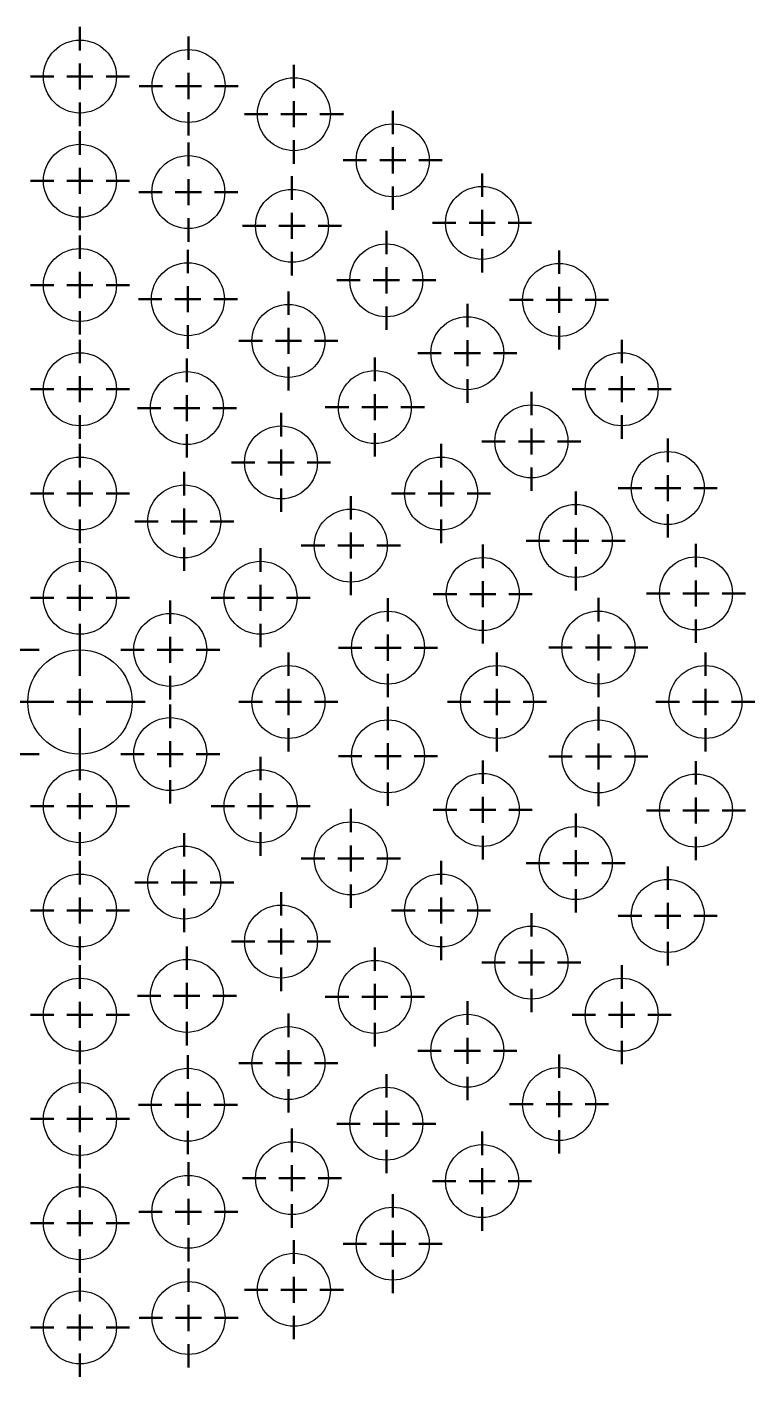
# Model space of a CAD drawing. Header units: millimetres. Extents: x 10 to 1179, y 5 to 836.
# Drawn here: x 206.8 to 346.4, y 163.7 to 422.7 of the extents above; entities that cross this region are included whole.
import ezdxf

# ---------------------------------------------------------------- set-up
doc = ezdxf.new("R2010")
doc.units = ezdxf.units.MM
doc.layers.add('SLD-0', color=179, linetype='Continuous', lineweight=50)

# ---------------------------------------------------------------- blocks, each defined once
blk = doc.blocks.new('SW_CENTERMARKSYMBOL_128')
at = {"layer": 'SLD-0', "color": 0}
for p, q in [((0, 5), (0, 12.5)), ((-5, 0), (-12.5, 0)), ((0, 0), (-2.5, 0)), ((0, 0), (0, 2.5)), ((0, 0), (0, -2.5)), ((0, 0), (2.5, 0)), ((5, 0), (12.5, 0)), ((0, -5), (0, -12.5))]:
    blk.add_line(p, q, dxfattribs=at)
blk = doc.blocks.new('SW_CENTERMARKSYMBOL_129')
at = {"layer": 'SLD-0', "color": 0}
for p, q in [((0, 5), (0, 9.5)), ((0, 0), (-2.5, 0)), ((0, 0), (0, 2.5)), ((0, 0), (0, -2.5)), ((0, 0), (2.5, 0)), ((5, 0), (9.5, 0)), ((-5, 0), (-9.5, 0)), ((0, -5), (0, -9.5))]:
    blk.add_line(p, q, dxfattribs=at)
blk = doc.blocks.new('SW_CENTERMARKSYMBOL_130')
at = {"layer": 'SLD-0', "color": 0}
for p, q in [((0, 5), (0, 9.5)), ((0, 0), (-2.5, 0)), ((0, 0), (0, 2.5)), ((0, 0), (0, -2.5)), ((0, 0), (2.5, 0)), ((5, 0), (9.5, 0)), ((-5, 0), (-9.5, 0)), ((0, -5), (0, -9.5))]:
    blk.add_line(p, q, dxfattribs=at)
blk = doc.blocks.new('SW_CENTERMARKSYMBOL_131')
at = {"layer": 'SLD-0', "color": 0}
for p, q in [((0, 5), (0, 9.5)), ((-5, 0), (-9.5, 0)), ((0, 0), (-2.5, 0)), ((0, 0), (0, 2.5)), ((0, 0), (0, -2.5)), ((0, 0), (2.5, 0)), ((5, 0), (9.5, 0)), ((0, -5), (0, -9.5))]:
    blk.add_line(p, q, dxfattribs=at)
blk = doc.blocks.new('SW_CENTERMARKSYMBOL_132')
at = {"layer": 'SLD-0', "color": 0}
for p, q in [((0, 5), (0, 9.5)), ((0, 0), (-2.5, 0)), ((0, 0), (0, 2.5)), ((0, 0), (0, -2.5)), ((0, 0), (2.5, 0)), ((5, 0), (9.5, 0)), ((-5, 0), (-9.5, 0)), ((0, -5), (0, -9.5))]:
    blk.add_line(p, q, dxfattribs=at)
blk = doc.blocks.new('SW_CENTERMARKSYMBOL_133')
at = {"layer": 'SLD-0', "color": 0}
for p, q in [((0, 5), (0, 9.5)), ((-5, 0), (-9.5, 0)), ((0, 0), (-2.5, 0)), ((0, 0), (0, 2.5)), ((0, 0), (0, -2.5)), ((0, 0), (2.5, 0)), ((5, 0), (9.5, 0)), ((0, -5), (0, -9.5))]:
    blk.add_line(p, q, dxfattribs=at)
blk = doc.blocks.new('SW_CENTERMARKSYMBOL_134')
at = {"layer": 'SLD-0', "color": 0}
for p, q in [((0, 5), (0, 9.5)), ((0, 0), (-2.5, 0)), ((0, 0), (0, 2.5)), ((0, 0), (0, -2.5)), ((0, 0), (2.5, 0)), ((5, 0), (9.5, 0)), ((-5, 0), (-9.5, 0)), ((0, -5), (0, -9.5))]:
    blk.add_line(p, q, dxfattribs=at)
blk = doc.blocks.new('SW_CENTERMARKSYMBOL_135')
at = {"layer": 'SLD-0', "color": 0}
for p, q in [((0, 5), (0, 9.5)), ((0, 0), (-2.5, 0)), ((0, 0), (0, 2.5)), ((0, 0), (0, -2.5)), ((0, 0), (2.5, 0)), ((5, 0), (9.5, 0)), ((-5, 0), (-9.5, 0)), ((0, -5), (0, -9.5))]:
    blk.add_line(p, q, dxfattribs=at)
blk = doc.blocks.new('SW_CENTERMARKSYMBOL_136')
at = {"layer": 'SLD-0', "color": 0}
for p, q in [((0, 5), (0, 9.5)), ((-5, 0), (-9.5, 0)), ((0, 0), (-2.5, 0)), ((0, 0), (0, 2.5)), ((0, 0), (0, -2.5)), ((0, 0), (2.5, 0)), ((5, 0), (9.5, 0)), ((0, -5), (0, -9.5))]:
    blk.add_line(p, q, dxfattribs=at)
blk = doc.blocks.new('SW_CENTERMARKSYMBOL_137')
at = {"layer": 'SLD-0', "color": 0}
for p, q in [((0, 5), (0, 9.5)), ((-5, 0), (-9.5, 0)), ((0, 0), (-2.5, 0)), ((0, 0), (0, 2.5)), ((0, 0), (0, -2.5)), ((0, 0), (2.5, 0)), ((5, 0), (9.5, 0)), ((0, -5), (0, -9.5))]:
    blk.add_line(p, q, dxfattribs=at)
blk = doc.blocks.new('SW_CENTERMARKSYMBOL_138')
at = {"layer": 'SLD-0', "color": 0}
for p, q in [((0, 5), (0, 9.5)), ((-5, 0), (-9.5, 0)), ((0, 0), (-2.5, 0)), ((0, 0), (0, 2.5)), ((0, 0), (0, -2.5)), ((0, 0), (2.5, 0)), ((5, 0), (9.5, 0)), ((0, -5), (0, -9.5))]:
    blk.add_line(p, q, dxfattribs=at)
blk = doc.blocks.new('SW_CENTERMARKSYMBOL_139')
at = {"layer": 'SLD-0', "color": 0}
for p, q in [((0, 5), (0, 9.5)), ((-5, 0), (-9.5, 0)), ((0, 0), (-2.5, 0)), ((0, 0), (0, 2.5)), ((0, 0), (0, -2.5)), ((0, 0), (2.5, 0)), ((5, 0), (9.5, 0)), ((0, -5), (0, -9.5))]:
    blk.add_line(p, q, dxfattribs=at)
blk = doc.blocks.new('SW_CENTERMARKSYMBOL_140')
at = {"layer": 'SLD-0', "color": 0}
for p, q in [((0, 5), (0, 9.5)), ((-5, 0), (-9.5, 0)), ((0, 0), (-2.5, 0)), ((0, 0), (0, 2.5)), ((0, 0), (0, -2.5)), ((0, 0), (2.5, 0)), ((5, 0), (9.5, 0)), ((0, -5), (0, -9.5))]:
    blk.add_line(p, q, dxfattribs=at)
blk = doc.blocks.new('SW_CENTERMARKSYMBOL_141')
at = {"layer": 'SLD-0', "color": 0}
for p, q in [((0, 5), (0, 9.5)), ((-5, 0), (-9.5, 0)), ((0, 0), (-2.5, 0)), ((0, 0), (0, 2.5)), ((0, 0), (0, -2.5)), ((0, 0), (2.5, 0)), ((5, 0), (9.5, 0)), ((0, -5), (0, -9.5))]:
    blk.add_line(p, q, dxfattribs=at)
blk = doc.blocks.new('SW_CENTERMARKSYMBOL_142')
at = {"layer": 'SLD-0', "color": 0}
for p, q in [((0, 5), (0, 9.5)), ((0, 0), (-2.5, 0)), ((0, 0), (0, 2.5)), ((0, 0), (0, -2.5)), ((0, 0), (2.5, 0)), ((5, 0), (9.5, 0)), ((-5, 0), (-9.5, 0)), ((0, -5), (0, -9.5))]:
    blk.add_line(p, q, dxfattribs=at)
blk = doc.blocks.new('SW_CENTERMARKSYMBOL_143')
at = {"layer": 'SLD-0', "color": 0}
for p, q in [((0, 5), (0, 9.5)), ((-5, 0), (-9.5, 0)), ((0, 0), (-2.5, 0)), ((0, 0), (0, 2.5)), ((0, 0), (0, -2.5)), ((0, 0), (2.5, 0)), ((5, 0), (9.5, 0)), ((0, -5), (0, -9.5))]:
    blk.add_line(p, q, dxfattribs=at)
blk = doc.blocks.new('SW_CENTERMARKSYMBOL_144')
at = {"layer": 'SLD-0', "color": 0}
for p, q in [((0, 5), (0, 9.5)), ((-5, 0), (-9.5, 0)), ((0, 0), (-2.5, 0)), ((0, 0), (0, 2.5)), ((0, 0), (0, -2.5)), ((0, 0), (2.5, 0)), ((5, 0), (9.5, 0)), ((0, -5), (0, -9.5))]:
    blk.add_line(p, q, dxfattribs=at)
blk = doc.blocks.new('SW_CENTERMARKSYMBOL_145')
at = {"layer": 'SLD-0', "color": 0}
for p, q in [((0, 5), (0, 9.5)), ((-5, 0), (-9.5, 0)), ((0, 0), (-2.5, 0)), ((0, 0), (0, 2.5)), ((0, 0), (0, -2.5)), ((0, 0), (2.5, 0)), ((5, 0), (9.5, 0)), ((0, -5), (0, -9.5))]:
    blk.add_line(p, q, dxfattribs=at)
blk = doc.blocks.new('SW_CENTERMARKSYMBOL_151')
at = {"layer": 'SLD-0', "color": 0}
for p, q in [((0, 5), (0, 9.5)), ((-5, 0), (-9.5, 0)), ((0, 0), (-2.5, 0)), ((0, 0), (0, 2.5)), ((0, 0), (0, -2.5)), ((0, 0), (2.5, 0)), ((5, 0), (9.5, 0)), ((0, -5), (0, -9.5))]:
    blk.add_line(p, q, dxfattribs=at)
blk = doc.blocks.new('SW_CENTERMARKSYMBOL_152')
at = {"layer": 'SLD-0', "color": 0}
for p, q in [((0, 5), (0, 9.5)), ((0, 0), (-2.5, 0)), ((0, 0), (0, 2.5)), ((0, 0), (0, -2.5)), ((0, 0), (2.5, 0)), ((5, 0), (9.5, 0)), ((-5, 0), (-9.5, 0)), ((0, -5), (0, -9.5))]:
    blk.add_line(p, q, dxfattribs=at)
blk = doc.blocks.new('SW_CENTERMARKSYMBOL_153')
at = {"layer": 'SLD-0', "color": 0}
for p, q in [((0, 5), (0, 9.5)), ((-5, 0), (-9.5, 0)), ((0, 0), (-2.5, 0)), ((0, 0), (0, 2.5)), ((0, 0), (0, -2.5)), ((0, 0), (2.5, 0)), ((5, 0), (9.5, 0)), ((0, -5), (0, -9.5))]:
    blk.add_line(p, q, dxfattribs=at)
blk = doc.blocks.new('SW_CENTERMARKSYMBOL_154')
at = {"layer": 'SLD-0', "color": 0}
for p, q in [((0, 5), (0, 9.5)), ((-5, 0), (-9.5, 0)), ((0, 0), (-2.5, 0)), ((0, 0), (0, 2.5)), ((0, 0), (0, -2.5)), ((0, 0), (2.5, 0)), ((5, 0), (9.5, 0)), ((0, -5), (0, -9.5))]:
    blk.add_line(p, q, dxfattribs=at)
blk = doc.blocks.new('SW_CENTERMARKSYMBOL_155')
at = {"layer": 'SLD-0', "color": 0}
for p, q in [((0, 5), (0, 9.5)), ((-5, 0), (-9.5, 0)), ((0, 0), (-2.5, 0)), ((0, 0), (0, 2.5)), ((0, 0), (0, -2.5)), ((0, 0), (2.5, 0)), ((5, 0), (9.5, 0)), ((0, -5), (0, -9.5))]:
    blk.add_line(p, q, dxfattribs=at)
blk = doc.blocks.new('SW_CENTERMARKSYMBOL_156')
at = {"layer": 'SLD-0', "color": 0}
for p, q in [((0, 5), (0, 9.5)), ((-5, 0), (-9.5, 0)), ((0, 0), (-2.5, 0)), ((0, 0), (0, 2.5)), ((0, 0), (0, -2.5)), ((0, 0), (2.5, 0)), ((5, 0), (9.5, 0)), ((0, -5), (0, -9.5))]:
    blk.add_line(p, q, dxfattribs=at)
blk = doc.blocks.new('SW_CENTERMARKSYMBOL_157')
at = {"layer": 'SLD-0', "color": 0}
for p, q in [((0, 5), (0, 9.5)), ((0, 0), (-2.5, 0)), ((0, 0), (0, 2.5)), ((0, 0), (0, -2.5)), ((0, 0), (2.5, 0)), ((5, 0), (9.5, 0)), ((-5, 0), (-9.5, 0)), ((0, -5), (0, -9.5))]:
    blk.add_line(p, q, dxfattribs=at)
blk = doc.blocks.new('SW_CENTERMARKSYMBOL_158')
at = {"layer": 'SLD-0', "color": 0}
for p, q in [((0, 5), (0, 9.5)), ((-5, 0), (-9.5, 0)), ((0, 0), (-2.5, 0)), ((0, 0), (0, 2.5)), ((0, 0), (0, -2.5)), ((0, 0), (2.5, 0)), ((5, 0), (9.5, 0)), ((0, -5), (0, -9.5))]:
    blk.add_line(p, q, dxfattribs=at)
blk = doc.blocks.new('SW_CENTERMARKSYMBOL_159')
at = {"layer": 'SLD-0', "color": 0}
for p, q in [((0, 5), (0, 9.5)), ((0, 0), (-2.5, 0)), ((0, 0), (0, 2.5)), ((0, 0), (0, -2.5)), ((0, 0), (2.5, 0)), ((5, 0), (9.5, 0)), ((-5, 0), (-9.5, 0)), ((0, -5), (0, -9.5))]:
    blk.add_line(p, q, dxfattribs=at)
blk = doc.blocks.new('SW_CENTERMARKSYMBOL_168')
at = {"layer": 'SLD-0', "color": 0}
for p, q in [((0, 5), (0, 9.5)), ((0, 0), (-2.5, 0)), ((0, 0), (0, 2.5)), ((0, 0), (0, -2.5)), ((0, 0), (2.5, 0)), ((5, 0), (9.5, 0)), ((-5, 0), (-9.5, 0)), ((0, -5), (0, -9.5))]:
    blk.add_line(p, q, dxfattribs=at)
blk = doc.blocks.new('SW_CENTERMARKSYMBOL_169')
at = {"layer": 'SLD-0', "color": 0}
for p, q in [((0, 5), (0, 9.5)), ((-5, 0), (-9.5, 0)), ((0, 0), (-2.5, 0)), ((0, 0), (0, 2.5)), ((0, 0), (0, -2.5)), ((0, 0), (2.5, 0)), ((5, 0), (9.5, 0)), ((0, -5), (0, -9.5))]:
    blk.add_line(p, q, dxfattribs=at)
blk = doc.blocks.new('SW_CENTERMARKSYMBOL_170')
at = {"layer": 'SLD-0', "color": 0}
for p, q in [((0, 5), (0, 9.5)), ((0, 0), (-2.5, 0)), ((0, 0), (0, 2.5)), ((0, 0), (0, -2.5)), ((0, 0), (2.5, 0)), ((5, 0), (9.5, 0)), ((-5, 0), (-9.5, 0)), ((0, -5), (0, -9.5))]:
    blk.add_line(p, q, dxfattribs=at)
blk = doc.blocks.new('SW_CENTERMARKSYMBOL_171')
at = {"layer": 'SLD-0', "color": 0}
for p, q in [((0, 5), (0, 9.5)), ((0, 0), (-2.5, 0)), ((0, 0), (0, 2.5)), ((0, 0), (0, -2.5)), ((0, 0), (2.5, 0)), ((5, 0), (9.5, 0)), ((-5, 0), (-9.5, 0)), ((0, -5), (0, -9.5))]:
    blk.add_line(p, q, dxfattribs=at)
blk = doc.blocks.new('SW_CENTERMARKSYMBOL_172')
at = {"layer": 'SLD-0', "color": 0}
for p, q in [((0, 5), (0, 9.5)), ((0, 0), (-2.5, 0)), ((0, 0), (0, 2.5)), ((0, 0), (0, -2.5)), ((0, 0), (2.5, 0)), ((5, 0), (9.5, 0)), ((-5, 0), (-9.5, 0)), ((0, -5), (0, -9.5))]:
    blk.add_line(p, q, dxfattribs=at)
blk = doc.blocks.new('SW_CENTERMARKSYMBOL_173')
at = {"layer": 'SLD-0', "color": 0}
for p, q in [((0, 5), (0, 9.5)), ((-5, 0), (-9.5, 0)), ((0, 0), (-2.5, 0)), ((0, 0), (0, 2.5)), ((0, 0), (0, -2.5)), ((0, 0), (2.5, 0)), ((5, 0), (9.5, 0)), ((0, -5), (0, -9.5))]:
    blk.add_line(p, q, dxfattribs=at)
blk = doc.blocks.new('SW_CENTERMARKSYMBOL_174')
at = {"layer": 'SLD-0', "color": 0}
for p, q in [((0, 5), (0, 9.5)), ((0, 0), (-2.5, 0)), ((0, 0), (0, 2.5)), ((0, 0), (0, -2.5)), ((0, 0), (2.5, 0)), ((5, 0), (9.5, 0)), ((-5, 0), (-9.5, 0)), ((0, -5), (0, -9.5))]:
    blk.add_line(p, q, dxfattribs=at)
blk = doc.blocks.new('SW_CENTERMARKSYMBOL_175')
at = {"layer": 'SLD-0', "color": 0}
for p, q in [((0, 5), (0, 9.5)), ((0, 0), (-2.5, 0)), ((0, 0), (0, 2.5)), ((0, 0), (0, -2.5)), ((0, 0), (2.5, 0)), ((5, 0), (9.5, 0)), ((-5, 0), (-9.5, 0)), ((0, -5), (0, -9.5))]:
    blk.add_line(p, q, dxfattribs=at)
blk = doc.blocks.new('SW_CENTERMARKSYMBOL_176')
at = {"layer": 'SLD-0', "color": 0}
for p, q in [((0, 5), (0, 9.5)), ((0, 0), (-2.5, 0)), ((0, 0), (0, 2.5)), ((0, 0), (0, -2.5)), ((0, 0), (2.5, 0)), ((5, 0), (9.5, 0)), ((-5, 0), (-9.5, 0)), ((0, -5), (0, -9.5))]:
    blk.add_line(p, q, dxfattribs=at)
blk = doc.blocks.new('SW_CENTERMARKSYMBOL_177')
at = {"layer": 'SLD-0', "color": 0}
for p, q in [((0, 5), (0, 9.5)), ((0, 0), (-2.5, 0)), ((0, 0), (0, 2.5)), ((0, 0), (0, -2.5)), ((0, 0), (2.5, 0)), ((5, 0), (9.5, 0)), ((-5, 0), (-9.5, 0)), ((0, -5), (0, -9.5))]:
    blk.add_line(p, q, dxfattribs=at)
blk = doc.blocks.new('SW_CENTERMARKSYMBOL_178')
at = {"layer": 'SLD-0', "color": 0}
for p, q in [((0, 5), (0, 9.5)), ((-5, 0), (-9.5, 0)), ((0, 0), (-2.5, 0)), ((0, 0), (0, 2.5)), ((0, 0), (0, -2.5)), ((0, 0), (2.5, 0)), ((5, 0), (9.5, 0)), ((0, -5), (0, -9.5))]:
    blk.add_line(p, q, dxfattribs=at)
blk = doc.blocks.new('SW_CENTERMARKSYMBOL_179')
at = {"layer": 'SLD-0', "color": 0}
for p, q in [((0, 5), (0, 9.5)), ((0, 0), (-2.5, 0)), ((0, 0), (0, 2.5)), ((0, 0), (0, -2.5)), ((0, 0), (2.5, 0)), ((5, 0), (9.5, 0)), ((-5, 0), (-9.5, 0)), ((0, -5), (0, -9.5))]:
    blk.add_line(p, q, dxfattribs=at)
blk = doc.blocks.new('SW_CENTERMARKSYMBOL_191')
at = {"layer": 'SLD-0', "color": 0}
for p, q in [((0, 5), (0, 9.5)), ((0, 0), (-2.5, 0)), ((0, 0), (0, 2.5)), ((0, 0), (0, -2.5)), ((0, 0), (2.5, 0)), ((5, 0), (9.5, 0)), ((-5, 0), (-9.5, 0)), ((0, -5), (0, -9.5))]:
    blk.add_line(p, q, dxfattribs=at)
blk = doc.blocks.new('SW_CENTERMARKSYMBOL_192')
at = {"layer": 'SLD-0', "color": 0}
for p, q in [((0, 5), (0, 9.5)), ((-5, 0), (-9.5, 0)), ((0, 0), (-2.5, 0)), ((0, 0), (0, 2.5)), ((0, 0), (0, -2.5)), ((0, 0), (2.5, 0)), ((5, 0), (9.5, 0)), ((0, -5), (0, -9.5))]:
    blk.add_line(p, q, dxfattribs=at)
blk = doc.blocks.new('SW_CENTERMARKSYMBOL_193')
at = {"layer": 'SLD-0', "color": 0}
for p, q in [((0, 5), (0, 9.5)), ((-5, 0), (-9.5, 0)), ((0, 0), (-2.5, 0)), ((0, 0), (0, 2.5)), ((0, 0), (0, -2.5)), ((0, 0), (2.5, 0)), ((5, 0), (9.5, 0)), ((0, -5), (0, -9.5))]:
    blk.add_line(p, q, dxfattribs=at)
blk = doc.blocks.new('SW_CENTERMARKSYMBOL_194')
at = {"layer": 'SLD-0', "color": 0}
for p, q in [((0, 5), (0, 9.5)), ((0, 0), (-2.5, 0)), ((0, 0), (0, 2.5)), ((0, 0), (0, -2.5)), ((0, 0), (2.5, 0)), ((5, 0), (9.5, 0)), ((-5, 0), (-9.5, 0)), ((0, -5), (0, -9.5))]:
    blk.add_line(p, q, dxfattribs=at)
blk = doc.blocks.new('SW_CENTERMARKSYMBOL_195')
at = {"layer": 'SLD-0', "color": 0}
for p, q in [((0, 5), (0, 9.5)), ((0, 0), (-2.5, 0)), ((0, 0), (0, 2.5)), ((0, 0), (0, -2.5)), ((0, 0), (2.5, 0)), ((5, 0), (9.5, 0)), ((-5, 0), (-9.5, 0)), ((0, -5), (0, -9.5))]:
    blk.add_line(p, q, dxfattribs=at)
blk = doc.blocks.new('SW_CENTERMARKSYMBOL_196')
at = {"layer": 'SLD-0', "color": 0}
for p, q in [((0, 5), (0, 9.5)), ((0, 0), (-2.5, 0)), ((0, 0), (0, 2.5)), ((0, 0), (0, -2.5)), ((0, 0), (2.5, 0)), ((5, 0), (9.5, 0)), ((-5, 0), (-9.5, 0)), ((0, -5), (0, -9.5))]:
    blk.add_line(p, q, dxfattribs=at)
blk = doc.blocks.new('SW_CENTERMARKSYMBOL_197')
at = {"layer": 'SLD-0', "color": 0}
for p, q in [((0, 5), (0, 9.5)), ((-5, 0), (-9.5, 0)), ((0, 0), (-2.5, 0)), ((0, 0), (0, 2.5)), ((0, 0), (0, -2.5)), ((0, 0), (2.5, 0)), ((5, 0), (9.5, 0)), ((0, -5), (0, -9.5))]:
    blk.add_line(p, q, dxfattribs=at)
blk = doc.blocks.new('SW_CENTERMARKSYMBOL_198')
at = {"layer": 'SLD-0', "color": 0}
for p, q in [((0, 5), (0, 9.5)), ((-5, 0), (-9.5, 0)), ((0, 0), (-2.5, 0)), ((0, 0), (0, 2.5)), ((0, 0), (0, -2.5)), ((0, 0), (2.5, 0)), ((5, 0), (9.5, 0)), ((0, -5), (0, -9.5))]:
    blk.add_line(p, q, dxfattribs=at)
blk = doc.blocks.new('SW_CENTERMARKSYMBOL_199')
at = {"layer": 'SLD-0', "color": 0}
for p, q in [((0, 5), (0, 9.5)), ((-5, 0), (-9.5, 0)), ((0, 0), (-2.5, 0)), ((0, 0), (0, 2.5)), ((0, 0), (0, -2.5)), ((0, 0), (2.5, 0)), ((5, 0), (9.5, 0)), ((0, -5), (0, -9.5))]:
    blk.add_line(p, q, dxfattribs=at)
blk = doc.blocks.new('SW_CENTERMARKSYMBOL_200')
at = {"layer": 'SLD-0', "color": 0}
for p, q in [((0, 5), (0, 9.5)), ((0, 0), (-2.5, 0)), ((0, 0), (0, 2.5)), ((0, 0), (0, -2.5)), ((0, 0), (2.5, 0)), ((5, 0), (9.5, 0)), ((-5, 0), (-9.5, 0)), ((0, -5), (0, -9.5))]:
    blk.add_line(p, q, dxfattribs=at)
blk = doc.blocks.new('SW_CENTERMARKSYMBOL_201')
at = {"layer": 'SLD-0', "color": 0}
for p, q in [((0, 5), (0, 9.5)), ((-5, 0), (-9.5, 0)), ((0, 0), (-2.5, 0)), ((0, 0), (0, 2.5)), ((0, 0), (0, -2.5)), ((0, 0), (2.5, 0)), ((5, 0), (9.5, 0)), ((0, -5), (0, -9.5))]:
    blk.add_line(p, q, dxfattribs=at)
blk = doc.blocks.new('SW_CENTERMARKSYMBOL_202')
at = {"layer": 'SLD-0', "color": 0}
for p, q in [((0, 5), (0, 9.5)), ((-5, 0), (-9.5, 0)), ((0, 0), (-2.5, 0)), ((0, 0), (0, 2.5)), ((0, 0), (0, -2.5)), ((0, 0), (2.5, 0)), ((5, 0), (9.5, 0)), ((0, -5), (0, -9.5))]:
    blk.add_line(p, q, dxfattribs=at)
blk = doc.blocks.new('SW_CENTERMARKSYMBOL_203')
at = {"layer": 'SLD-0', "color": 0}
for p, q in [((0, 5), (0, 9.5)), ((-5, 0), (-9.5, 0)), ((0, 0), (-2.5, 0)), ((0, 0), (0, 2.5)), ((0, 0), (0, -2.5)), ((0, 0), (2.5, 0)), ((5, 0), (9.5, 0)), ((0, -5), (0, -9.5))]:
    blk.add_line(p, q, dxfattribs=at)
blk = doc.blocks.new('SW_CENTERMARKSYMBOL_204')
at = {"layer": 'SLD-0', "color": 0}
for p, q in [((0, 5), (0, 9.5)), ((0, 0), (-2.5, 0)), ((0, 0), (0, 2.5)), ((0, 0), (0, -2.5)), ((0, 0), (2.5, 0)), ((5, 0), (9.5, 0)), ((-5, 0), (-9.5, 0)), ((0, -5), (0, -9.5))]:
    blk.add_line(p, q, dxfattribs=at)
blk = doc.blocks.new('SW_CENTERMARKSYMBOL_205')
at = {"layer": 'SLD-0', "color": 0}
for p, q in [((0, 5), (0, 9.5)), ((-5, 0), (-9.5, 0)), ((0, 0), (-2.5, 0)), ((0, 0), (0, 2.5)), ((0, 0), (0, -2.5)), ((0, 0), (2.5, 0)), ((5, 0), (9.5, 0)), ((0, -5), (0, -9.5))]:
    blk.add_line(p, q, dxfattribs=at)
blk = doc.blocks.new('SW_CENTERMARKSYMBOL_220')
at = {"layer": 'SLD-0', "color": 0}
for p, q in [((0, 5), (0, 9.5)), ((0, 0), (-2.5, 0)), ((0, 0), (0, 2.5)), ((0, 0), (0, -2.5)), ((0, 0), (2.5, 0)), ((5, 0), (9.5, 0)), ((-5, 0), (-9.5, 0)), ((0, -5), (0, -9.5))]:
    blk.add_line(p, q, dxfattribs=at)
blk = doc.blocks.new('SW_CENTERMARKSYMBOL_221')
at = {"layer": 'SLD-0', "color": 0}
for p, q in [((0, 5), (0, 9.5)), ((0, 0), (-2.5, 0)), ((0, 0), (0, 2.5)), ((0, 0), (0, -2.5)), ((0, 0), (2.5, 0)), ((5, 0), (9.5, 0)), ((-5, 0), (-9.5, 0)), ((0, -5), (0, -9.5))]:
    blk.add_line(p, q, dxfattribs=at)
blk = doc.blocks.new('SW_CENTERMARKSYMBOL_222')
at = {"layer": 'SLD-0', "color": 0}
for p, q in [((0, 5), (0, 9.5)), ((-5, 0), (-9.5, 0)), ((0, 0), (-2.5, 0)), ((0, 0), (0, 2.5)), ((0, 0), (0, -2.5)), ((0, 0), (2.5, 0)), ((5, 0), (9.5, 0)), ((0, -5), (0, -9.5))]:
    blk.add_line(p, q, dxfattribs=at)
blk = doc.blocks.new('SW_CENTERMARKSYMBOL_223')
at = {"layer": 'SLD-0', "color": 0}
for p, q in [((0, 5), (0, 9.5)), ((-5, 0), (-9.5, 0)), ((0, 0), (-2.5, 0)), ((0, 0), (0, 2.5)), ((0, 0), (0, -2.5)), ((0, 0), (2.5, 0)), ((5, 0), (9.5, 0)), ((0, -5), (0, -9.5))]:
    blk.add_line(p, q, dxfattribs=at)
blk = doc.blocks.new('SW_CENTERMARKSYMBOL_224')
at = {"layer": 'SLD-0', "color": 0}
for p, q in [((0, 5), (0, 9.5)), ((0, 0), (-2.5, 0)), ((0, 0), (0, 2.5)), ((0, 0), (0, -2.5)), ((0, 0), (2.5, 0)), ((5, 0), (9.5, 0)), ((-5, 0), (-9.5, 0)), ((0, -5), (0, -9.5))]:
    blk.add_line(p, q, dxfattribs=at)
blk = doc.blocks.new('SW_CENTERMARKSYMBOL_225')
at = {"layer": 'SLD-0', "color": 0}
for p, q in [((0, 5), (0, 9.5)), ((0, 0), (-2.5, 0)), ((0, 0), (0, 2.5)), ((0, 0), (0, -2.5)), ((0, 0), (2.5, 0)), ((5, 0), (9.5, 0)), ((-5, 0), (-9.5, 0)), ((0, -5), (0, -9.5))]:
    blk.add_line(p, q, dxfattribs=at)
blk = doc.blocks.new('SW_CENTERMARKSYMBOL_226')
at = {"layer": 'SLD-0', "color": 0}
for p, q in [((0, 5), (0, 9.5)), ((-5, 0), (-9.5, 0)), ((0, 0), (-2.5, 0)), ((0, 0), (0, 2.5)), ((0, 0), (0, -2.5)), ((0, 0), (2.5, 0)), ((5, 0), (9.5, 0)), ((0, -5), (0, -9.5))]:
    blk.add_line(p, q, dxfattribs=at)
blk = doc.blocks.new('SW_CENTERMARKSYMBOL_227')
at = {"layer": 'SLD-0', "color": 0}
for p, q in [((0, 5), (0, 9.5)), ((-5, 0), (-9.5, 0)), ((0, 0), (-2.5, 0)), ((0, 0), (0, 2.5)), ((0, 0), (0, -2.5)), ((0, 0), (2.5, 0)), ((5, 0), (9.5, 0)), ((0, -5), (0, -9.5))]:
    blk.add_line(p, q, dxfattribs=at)
blk = doc.blocks.new('SW_CENTERMARKSYMBOL_228')
at = {"layer": 'SLD-0', "color": 0}
for p, q in [((0, 5), (0, 9.5)), ((0, 0), (-2.5, 0)), ((0, 0), (0, 2.5)), ((0, 0), (0, -2.5)), ((0, 0), (2.5, 0)), ((5, 0), (9.5, 0)), ((-5, 0), (-9.5, 0)), ((0, -5), (0, -9.5))]:
    blk.add_line(p, q, dxfattribs=at)
blk = doc.blocks.new('SW_CENTERMARKSYMBOL_229')
at = {"layer": 'SLD-0', "color": 0}
for p, q in [((0, 5), (0, 9.5)), ((0, 0), (-2.5, 0)), ((0, 0), (0, 2.5)), ((0, 0), (0, -2.5)), ((0, 0), (2.5, 0)), ((5, 0), (9.5, 0)), ((-5, 0), (-9.5, 0)), ((0, -5), (0, -9.5))]:
    blk.add_line(p, q, dxfattribs=at)
blk = doc.blocks.new('SW_CENTERMARKSYMBOL_230')
at = {"layer": 'SLD-0', "color": 0}
for p, q in [((0, 5), (0, 9.5)), ((-5, 0), (-9.5, 0)), ((0, 0), (-2.5, 0)), ((0, 0), (0, 2.5)), ((0, 0), (0, -2.5)), ((0, 0), (2.5, 0)), ((5, 0), (9.5, 0)), ((0, -5), (0, -9.5))]:
    blk.add_line(p, q, dxfattribs=at)
blk = doc.blocks.new('SW_CENTERMARKSYMBOL_231')
at = {"layer": 'SLD-0', "color": 0}
for p, q in [((0, 5), (0, 9.5)), ((0, 0), (-2.5, 0)), ((0, 0), (0, 2.5)), ((0, 0), (0, -2.5)), ((0, 0), (2.5, 0)), ((5, 0), (9.5, 0)), ((-5, 0), (-9.5, 0)), ((0, -5), (0, -9.5))]:
    blk.add_line(p, q, dxfattribs=at)
blk = doc.blocks.new('SW_CENTERMARKSYMBOL_232')
at = {"layer": 'SLD-0', "color": 0}
for p, q in [((0, 5), (0, 9.5)), ((-5, 0), (-9.5, 0)), ((0, 0), (-2.5, 0)), ((0, 0), (0, 2.5)), ((0, 0), (0, -2.5)), ((0, 0), (2.5, 0)), ((5, 0), (9.5, 0)), ((0, -5), (0, -9.5))]:
    blk.add_line(p, q, dxfattribs=at)
blk = doc.blocks.new('SW_CENTERMARKSYMBOL_233')
at = {"layer": 'SLD-0', "color": 0}
for p, q in [((0, 5), (0, 9.5)), ((-5, 0), (-9.5, 0)), ((0, 0), (-2.5, 0)), ((0, 0), (0, 2.5)), ((0, 0), (0, -2.5)), ((0, 0), (2.5, 0)), ((5, 0), (9.5, 0)), ((0, -5), (0, -9.5))]:
    blk.add_line(p, q, dxfattribs=at)
blk = doc.blocks.new('SW_CENTERMARKSYMBOL_234')
at = {"layer": 'SLD-0', "color": 0}
for p, q in [((0, 5), (0, 9.5)), ((-5, 0), (-9.5, 0)), ((0, 0), (-2.5, 0)), ((0, 0), (0, 2.5)), ((0, 0), (0, -2.5)), ((0, 0), (2.5, 0)), ((5, 0), (9.5, 0)), ((0, -5), (0, -9.5))]:
    blk.add_line(p, q, dxfattribs=at)
blk = doc.blocks.new('SW_CENTERMARKSYMBOL_235')
at = {"layer": 'SLD-0', "color": 0}
for p, q in [((0, 5), (0, 9.5)), ((-5, 0), (-9.5, 0)), ((0, 0), (-2.5, 0)), ((0, 0), (0, 2.5)), ((0, 0), (0, -2.5)), ((0, 0), (2.5, 0)), ((5, 0), (9.5, 0)), ((0, -5), (0, -9.5))]:
    blk.add_line(p, q, dxfattribs=at)
blk = doc.blocks.new('SW_CENTERMARKSYMBOL_236')
at = {"layer": 'SLD-0', "color": 0}
for p, q in [((0, 5), (0, 9.5)), ((0, 0), (-2.5, 0)), ((0, 0), (0, 2.5)), ((0, 0), (0, -2.5)), ((0, 0), (2.5, 0)), ((5, 0), (9.5, 0)), ((-5, 0), (-9.5, 0)), ((0, -5), (0, -9.5))]:
    blk.add_line(p, q, dxfattribs=at)
blk = doc.blocks.new('SW_CENTERMARKSYMBOL_237')
at = {"layer": 'SLD-0', "color": 0}
for p, q in [((0, 5), (0, 9.5)), ((-5, 0), (-9.5, 0)), ((0, 0), (-2.5, 0)), ((0, 0), (0, 2.5)), ((0, 0), (0, -2.5)), ((0, 0), (2.5, 0)), ((5, 0), (9.5, 0)), ((0, -5), (0, -9.5))]:
    blk.add_line(p, q, dxfattribs=at)

msp = doc.modelspace()

# ---------------------------------------------------------------- linework, layer by layer
at = {"color": 7, "linetype": 'Continuous', "lineweight": 25}
for centre, radius in [((216.935, 413.227), 7), ((237.773, 411.404), 7), ((257.978, 405.99), 7), ((276.935, 397.15), 7), ((216.935, 393.227), 7), ((237.726, 391.042), 7), ((257.609, 384.581), 7), ((294.07, 385.152), 7), ((275.714, 374.128), 7), ((216.935, 373.227), 7), ((237.641, 370.501), 7), ((308.861, 370.361), 7), ((256.935, 362.509), 7), ((291.25, 360.14), 7), ((216.935, 353.227), 7), ((320.858, 353.227), 7), ((237.457, 349.608), 7), ((273.504, 349.795), 7), ((303.538, 343.227), 7), ((255.503, 339.189), 7), ((216.935, 333.227), 7), ((286.217, 333.227), 7), ((329.698, 334.269), 7), ((236.935, 327.868), 7), ((268.897, 323.227), 7), ((312.041, 324.128), 7), ((216.935, 313.227), 7), ((251.576, 313.227), 7), ((294.209, 313.932), 7), ((335.112, 314.065), 7), ((234.256, 303.227), 7), ((276.024, 303.646), 7), ((316.388, 303.68), 7), ((216.935, 293.227), 10), ((256.935, 293.227), 7), ((296.935, 293.227), 7), ((336.935, 293.227), 7), ((234.256, 283.227), 7), ((276.024, 282.808), 7), ((316.388, 282.774), 7), ((216.935, 273.227), 7), ((251.576, 273.227), 7), ((294.209, 272.521), 7), ((335.112, 272.389), 7), ((268.897, 263.227), 7), ((312.041, 262.325), 7), ((236.935, 258.586), 7), ((216.935, 253.227), 7), ((286.217, 253.227), 7), ((329.698, 252.184), 7), ((255.503, 247.264), 7), ((303.538, 243.227), 7), ((237.457, 236.845), 7), ((273.504, 236.658), 7), ((216.935, 233.227), 7), ((320.858, 233.227), 7), ((291.25, 226.314), 7), ((256.935, 223.945), 7), ((237.641, 215.953), 7), ((308.861, 216.092), 7), ((216.935, 213.227), 7), ((275.714, 212.325), 7), ((257.609, 201.872), 7), ((294.07, 201.301), 7), ((237.726, 195.412), 7), ((216.935, 193.227), 7), ((276.935, 189.304), 7), ((257.978, 180.464), 7), ((237.773, 175.05), 7), ((216.935, 173.227), 7)]:
    msp.add_circle(centre, radius, dxfattribs=at)

# ---------------------------------------------------------------- block references
at = {"layer": 'SLD-0'}
for name, p in [('SW_CENTERMARKSYMBOL_134', (216.935, 413.227)), ('SW_CENTERMARKSYMBOL_220', (237.773, 411.404)), ('SW_CENTERMARKSYMBOL_221', (257.978, 405.99)), ('SW_CENTERMARKSYMBOL_222', (276.935, 397.15)), ('SW_CENTERMARKSYMBOL_133', (216.935, 393.227)), ('SW_CENTERMARKSYMBOL_191', (237.726, 391.042)), ('SW_CENTERMARKSYMBOL_192', (257.609, 384.581)), ('SW_CENTERMARKSYMBOL_223', (294.07, 385.152)), ('SW_CENTERMARKSYMBOL_193', (275.714, 374.128)), ('SW_CENTERMARKSYMBOL_132', (216.935, 373.227)), ('SW_CENTERMARKSYMBOL_168', (237.641, 370.501)), ('SW_CENTERMARKSYMBOL_224', (308.861, 370.361)), ('SW_CENTERMARKSYMBOL_169', (256.935, 362.509)), ('SW_CENTERMARKSYMBOL_194', (291.25, 360.14)), ('SW_CENTERMARKSYMBOL_131', (216.935, 353.227)), ('SW_CENTERMARKSYMBOL_225', (320.858, 353.227)), ('SW_CENTERMARKSYMBOL_151', (237.457, 349.608)), ('SW_CENTERMARKSYMBOL_170', (273.504, 349.795)), ('SW_CENTERMARKSYMBOL_195', (303.538, 343.227)), ('SW_CENTERMARKSYMBOL_152', (255.503, 339.189)), ('SW_CENTERMARKSYMBOL_130', (216.935, 333.227)), ('SW_CENTERMARKSYMBOL_171', (286.217, 333.227)), ('SW_CENTERMARKSYMBOL_226', (329.698, 334.269)), ('SW_CENTERMARKSYMBOL_140', (236.935, 327.868)), ('SW_CENTERMARKSYMBOL_153', (268.897, 323.227)), ('SW_CENTERMARKSYMBOL_196', (312.041, 324.128)), ('SW_CENTERMARKSYMBOL_129', (216.935, 313.227)), ('SW_CENTERMARKSYMBOL_141', (251.576, 313.227)), ('SW_CENTERMARKSYMBOL_172', (294.209, 313.932)), ('SW_CENTERMARKSYMBOL_227', (335.112, 314.065)), ('SW_CENTERMARKSYMBOL_139', (199.615, 303.227)), ('SW_CENTERMARKSYMBOL_135', (234.256, 303.227)), ('SW_CENTERMARKSYMBOL_154', (276.024, 303.646)), ('SW_CENTERMARKSYMBOL_197', (316.388, 303.68)), ('SW_CENTERMARKSYMBOL_128', (216.935, 293.227)), ('SW_CENTERMARKSYMBOL_142', (256.935, 293.227)), ('SW_CENTERMARKSYMBOL_173', (296.935, 293.227)), ('SW_CENTERMARKSYMBOL_228', (336.935, 293.227)), ('SW_CENTERMARKSYMBOL_138', (199.615, 283.227)), ('SW_CENTERMARKSYMBOL_136', (234.256, 283.227)), ('SW_CENTERMARKSYMBOL_155', (276.024, 282.808)), ('SW_CENTERMARKSYMBOL_198', (316.388, 282.774)), ('SW_CENTERMARKSYMBOL_137', (216.935, 273.227)), ('SW_CENTERMARKSYMBOL_143', (251.576, 273.227)), ('SW_CENTERMARKSYMBOL_174', (294.209, 272.521)), ('SW_CENTERMARKSYMBOL_229', (335.112, 272.389)), ('SW_CENTERMARKSYMBOL_156', (268.897, 263.227)), ('SW_CENTERMARKSYMBOL_199', (312.041, 262.325)), ('SW_CENTERMARKSYMBOL_144', (236.935, 258.586)), ('SW_CENTERMARKSYMBOL_145', (216.935, 253.227)), ('SW_CENTERMARKSYMBOL_175', (286.217, 253.227)), ('SW_CENTERMARKSYMBOL_230', (329.698, 252.184)), ('SW_CENTERMARKSYMBOL_157', (255.503, 247.264)), ('SW_CENTERMARKSYMBOL_200', (303.538, 243.227)), ('SW_CENTERMARKSYMBOL_158', (237.457, 236.845)), ('SW_CENTERMARKSYMBOL_176', (273.504, 236.658)), ('SW_CENTERMARKSYMBOL_159', (216.935, 233.227)), ('SW_CENTERMARKSYMBOL_231', (320.858, 233.227)), ('SW_CENTERMARKSYMBOL_201', (291.25, 226.314)), ('SW_CENTERMARKSYMBOL_177', (256.935, 223.945)), ('SW_CENTERMARKSYMBOL_178', (237.641, 215.953)), ('SW_CENTERMARKSYMBOL_232', (308.861, 216.092)), ('SW_CENTERMARKSYMBOL_179', (216.935, 213.227)), ('SW_CENTERMARKSYMBOL_202', (275.714, 212.325)), ('SW_CENTERMARKSYMBOL_203', (257.609, 201.872)), ('SW_CENTERMARKSYMBOL_233', (294.07, 201.301)), ('SW_CENTERMARKSYMBOL_204', (237.726, 195.412)), ('SW_CENTERMARKSYMBOL_205', (216.935, 193.227)), ('SW_CENTERMARKSYMBOL_234', (276.935, 189.304)), ('SW_CENTERMARKSYMBOL_235', (257.978, 180.464)), ('SW_CENTERMARKSYMBOL_236', (237.773, 175.05)), ('SW_CENTERMARKSYMBOL_237', (216.935, 173.227))]:
    msp.add_blockref(name, p, dxfattribs=at)

doc.saveas('drawing.dxf')
